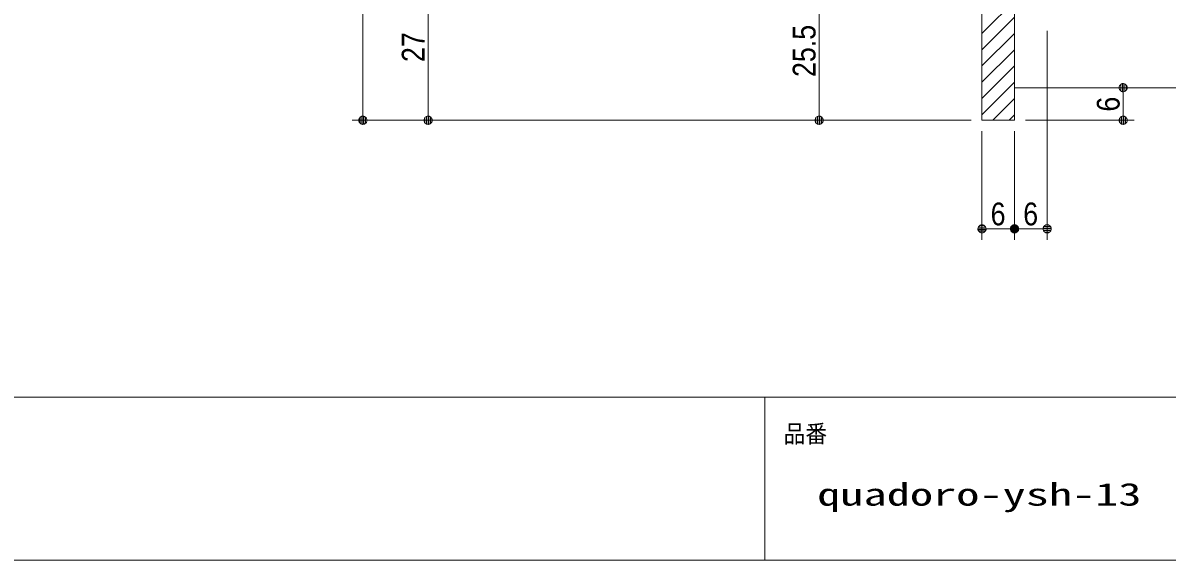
# Model space of a CAD drawing. Units: millimetres, scale not verified. Extents: x -606 to 606, y -304 to 304.
# Drawn here: x -205.4 to 5.3, y -277 to -178.1 of the extents above; entities that cross this region are included whole.
import ezdxf
from ezdxf.enums import TextEntityAlignment as Align

# ---------------------------------------------------------------- set-up
doc = ezdxf.new("R2010")
doc.units = ezdxf.units.MM
doc.header["$LTSCALE"] = 2
for name, color, linetype, lineweight in [('0-0_1図面枠', 7, 'Continuous', 9), ('0-1_3一般', 7, 'Continuous', 9), ('0-2_2寸法-1', 7, 'Continuous', 9), ('0-3_0', 7, 'Continuous', 9)]:
    doc.layers.add(name, color=color, linetype=linetype, lineweight=lineweight)
doc.styles.add('ＭＳ ゴシック', font='')
doc.styles.add('ＭＳ Ｐゴシック', font='')
doc.styles.get('ＭＳ ゴシック').set_extended_font_data('MS Gothic')
doc.styles.get('ＭＳ Ｐゴシック').set_extended_font_data('MS PGothic')

# ---------------------------------------------------------------- blocks, each defined once
blk = doc.blocks.new('グループ-2')
at = {"layer": '0-0_1図面枠'}
for p, q in [((-800, -494), (800, -494)), ((220, -494), (220, -554))]:
    blk.add_line(p, q, dxfattribs=at)
blk.add_lwpolyline([(-800, 554), (800, 554), (800, -554), (-800, -554)], close=True, dxfattribs=at)
blk = doc.blocks.new('図面枠')
at = {"layer": '0-0_1図面枠'}
blk.add_blockref('グループ-2', (0, 0), dxfattribs=at)
at = {"layer": '0-0_1図面枠', "style": 'ＭＳ ゴシック', "width": 0.9}
blk.add_text('品番', height=6.51, dxfattribs=at).set_placement((226.965, -512.683), align=Align.BOTTOM_LEFT)
blk = doc.blocks.new('_Dot')
at = {"layer": '0-3_0'}
for p, q in [((-1, 0), (-2, 0)), ((0.978, 0.2), (-0.978, 0.2)), ((0.799, 0.6), (-0.799, 0.6)), ((0.916, -0.398), (-0.916, -0.398)), ((0.6, -0.798), (-0.6, -0.798))]:
    blk.add_line(p, q, dxfattribs=at)
for points in [[(1, 0), (0.992, 0.125), (0.969, 0.249), (0.93, 0.368), (0.876, 0.482), (0.809, 0.588), (0.729, 0.685), (0.637, 0.771), (0.536, 0.844), (0.426, 0.905), (0.309, 0.951), (0.187, 0.982), (0.063, 0.998), (-0.063, 0.998), (-0.187, 0.982), (-0.309, 0.951), (-0.426, 0.905), (-0.536, 0.844), (-0.637, 0.771), (-0.729, 0.685), (-0.809, 0.588), (-0.876, 0.482), (-0.93, 0.368), (-0.969, 0.249), (-0.992, 0.125), (-1, 0), (0, 0)], [(-1, 0), (-0.992, -0.125), (-0.969, -0.249), (-0.93, -0.368), (-0.876, -0.482), (-0.809, -0.588), (-0.729, -0.685), (-0.637, -0.771), (-0.536, -0.844), (-0.426, -0.905), (-0.309, -0.951), (-0.187, -0.982), (-0.063, -0.998), (0.063, -0.998), (0.187, -0.982), (0.309, -0.951), (0.426, -0.905), (0.536, -0.844), (0.637, -0.771), (0.729, -0.685), (0.809, -0.588), (0.876, -0.482), (0.93, -0.368), (0.969, -0.249), (0.992, -0.125), (1, 0), (0, 0)]]:
    blk.add_lwpolyline(points, close=True, dxfattribs=at)
blk = doc.blocks.new('グループ-11')
at = {"layer": '0-1_3一般'}
for p, q in [((300, -360), (324, -336)), ((300, -366), (312, -354)), ((312, -380), (312, -355)), ((300, -372), (312, -360)), ((300, -378), (312, -366)), ((300, -384), (312, -372)), ((300, -390), (312, -378)), ((601.241, -380), (312, -380)), ((304, -392), (312, -384)), ((310, -392), (312, -390))]:
    blk.add_line(p, q, dxfattribs=at)
blk.add_lwpolyline([(300, -342.694), (300, -392), (312, -392), (312, -351), (324, -351), (324, -323)], dxfattribs=at)
blk.add_lwpolyline([(300, -342.694), (300, -392), (312, -392), (312, -351), (324, -351), (324, -323)], dxfattribs=at)

msp = doc.modelspace()

# ---------------------------------------------------------------- linework, layer by layer
at = {"layer": '0-2_2寸法-1'}
for p, q in [((-142.75, -55.501), (-142.75, -194.499)), ((-130.75, -194.499), (-130.75, -170.501)), ((-58.75, -172.001), (-58.75, -194.499)), ((-16.75, -179.5), (-16.75, -218)), ((-20.75, -190), (-0.75, -190)), ((-2.75, -194.499), (-2.75, -191.501)), ((-132.75, -196), (-144.75, -196)), ((-60.75, -196), (-132.75, -196)), ((-30.75, -196), (-60.75, -196)), ((-28.75, -198), (-28.75, -218)), ((-22.75, -198), (-22.75, -218)), ((-22.75, -198), (-22.75, -218)), ((-20.75, -196), (-0.75, -196)), ((-24.251, -216), (-27.249, -216)), ((-21.249, -216), (-18.251, -216))]:
    msp.add_line(p, q, dxfattribs=at)

# ---------------------------------------------------------------- block references
at = {"layer": '0-0_1図面枠', "xscale": 0.5, "yscale": 0.5}
msp.add_blockref('図面枠', (-178.75, 0), dxfattribs=at)
at = {"layer": '0-1_3一般', "xscale": 0.5, "yscale": 0.5}
msp.add_blockref('グループ-11', (-178.75, 0), dxfattribs=at)
at = {"layer": '0-2_2寸法-1', "xscale": 0.7503418, "yscale": 0.7503418}
for p, rotation in [((-2.75, -190), 90), ((-142.75, -196), 270), ((-130.75, -196), 270), ((-58.75, -196), 270), ((-2.75, -196), 270), ((-28.75, -216), 180), ((-22.75, -216), 180)]:
    msp.add_blockref('_Dot', p, dxfattribs=dict(at, rotation=rotation))
for p in [(-22.75, -216), (-16.75, -216)]:
    msp.add_blockref('_Dot', p, dxfattribs=at)

# ---------------------------------------------------------------- texts
at = {"layer": '0-0_1図面枠', "style": 'ＭＳ ゴシック', "width": 1.5}
msp.add_text('quadoro-ysh-13', height=4.179, dxfattribs=at).set_placement((-59.072, -268.224), align=Align.BOTTOM_LEFT)
at = {"layer": '0-2_2寸法-1', "style": 'ＭＳ Ｐゴシック', "width": 0.9}
for s, p in [('25.5', (-58.144, -188.036)), ('27', (-130.144, -185.278)), ('6', (-2.144, -194.405))]:
    msp.add_text(s, height=4.194, rotation=90, dxfattribs=at).set_placement(p, align=Align.BOTTOM_LEFT)
for p in [(-27.155, -216.606), (-21.155, -216.606)]:
    msp.add_text('6', height=4.194, dxfattribs=at).set_placement(p, align=Align.BOTTOM_LEFT)

doc.saveas('drawing.dxf')
